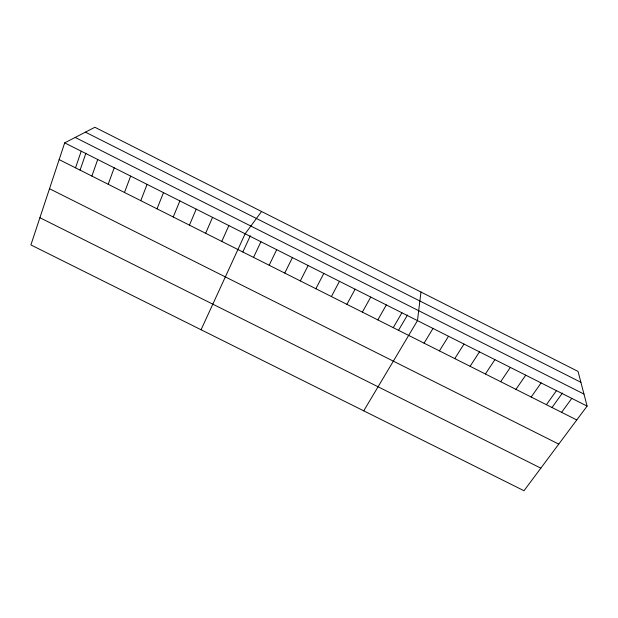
<?xml version="1.0" encoding="UTF-8"?>
<svg xmlns="http://www.w3.org/2000/svg" width="618" height="618" viewBox="0 0 618 618"><rect width="100%" height="100%" fill="white"/><g stroke="black" fill="none" stroke-linecap="round" stroke-linejoin="round"><path stroke-width="0.93" d="M420.974 292.051L417.474 320.626L363.739 410.839M64.697 142.866L30.9 244.929L524.002 490.731L587.1 406.096L578.054 371.418L94.871 127.269L64.697 142.866L587.1 406.096M75.527 167.841L81.221 151.194M80.062 170.143L85.917 153.194M91.873 176.06L97.721 159.506M108.196 184.272L114.206 167.81M124.496 192.468L130.653 176.099M140.773 200.657L147.084 184.38M157.018 208.83L163.492 192.646M173.249 216.995L179.869 200.896M189.448 225.145L196.223 209.139M205.632 233.28L212.553 217.366M221.785 241.406L228.861 225.585M201.066 329.757L245.145 233.789L261.576 211.503M242.82 252.013L250.336 235.782M253.55 257.389L260.92 241.738M269.162 265.238L276.679 249.68M284.751 273.079L292.414 257.606M300.317 280.912L308.127 265.524M315.86 288.73L323.809 273.434M331.387 296.54L339.475 281.321M346.883 304.334L355.118 289.209M362.364 312.121L370.746 297.08M377.822 319.892L386.343 304.937M393.257 327.656L401.916 312.785M398.502 330.321L407.509 314.979M424.056 343.152L433.002 328.452M439.421 350.877L448.514 336.269M454.771 358.602L464.002 344.071M470.097 366.304L479.468 351.858M485.4 374.006L494.91 359.645M500.68 381.692L510.329 367.416M515.937 389.371L525.725 375.172M531.179 397.034L541.105 382.921M546.397 404.69L556.455 390.661M551.982 407.517L562.426 393.048M561.592 412.33L571.789 398.386M39.907 217.721L540.835 468.15M49.51 188.729L558.765 444.103M75.18 137.443L583.964 394.06M59.15 159.606L576.764 419.962M85.431 132.152L580.889 382.287"/></g></svg>
